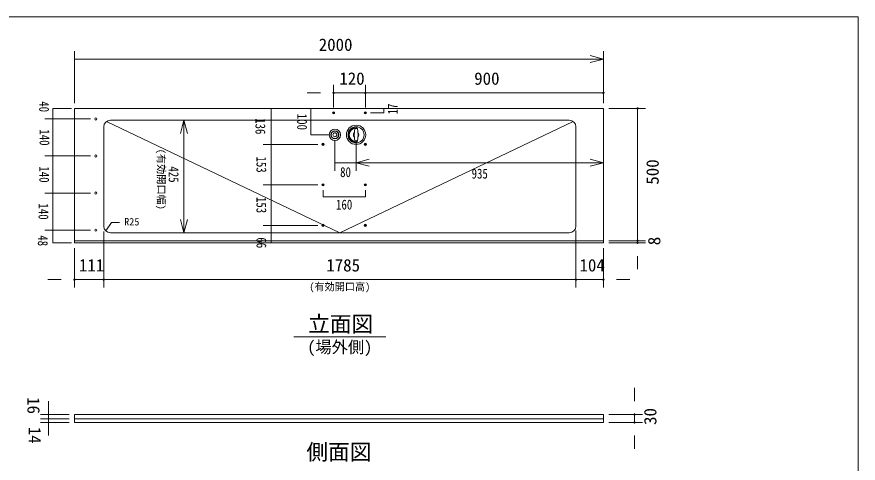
# Model space of a CAD drawing. Units: millimetres, scale not verified. Extents: x -2415 to 2415, y -1665 to 1665.
# Drawn here: x -766 to 2415, y -21 to 1665 of the extents above; entities that cross this region are included whole.
import ezdxf
from ezdxf.enums import TextEntityAlignment as Align

# ---------------------------------------------------------------- set-up
doc = ezdxf.new("R2010")
doc.units = ezdxf.units.MM
doc.header["$LTSCALE"] = 10
doc.header["$PDMODE"] = 32
doc.header["$PDSIZE"] = 5
for name, color, linetype, lineweight in [('0-0_(2m)ﾐﾆﾄﾞｱﾊﾟﾈﾙ', 7, 'Continuous', 9), ('0-1_0', 7, 'Continuous', 9), ('1-1_図面枠', 7, 'Continuous', 9)]:
    doc.layers.add(name, color=color, linetype=linetype, lineweight=lineweight)
doc.styles.add('ＭＳ ゴシック', font='')
doc.styles.get('ＭＳ ゴシック').set_extended_font_data('MS Gothic')

msp = doc.modelspace()

# ---------------------------------------------------------------- linework, layer by layer
at = {"layer": '0-0_(2m)ﾐﾆﾄﾞｱﾊﾟﾈﾙ'}
for p, q in [((-548.18, 1319.21), (1451.82, 1319.21)), ((-548.18, 1319.21), (-548.18, 811.21)), ((1451.82, 811.21), (1451.82, 1319.21)), ((1322.82, 1274.21), (-412.18, 1274.21)), ((-437.18, 1249.21), (-437.18, 874.21)), ((511.82, 1243.58), (509.32, 1219.21)), ((511.82, 1243.58), (521.82, 1243.58)), ((515.82, 1244.69), (515.82, 1243.58)), ((516.82, 1247.71), (519.82, 1247.71)), ((516.82, 1244.71), (519.82, 1244.71)), ((517.82, 1244.71), (517.82, 1243.58)), ((519.82, 1247.71), (519.82, 1244.71)), ((1347.82, 1249.21), (1347.82, 874.21)), ((509.32, 1219.21), (511.82, 1194.84)), ((511.82, 1194.84), (521.82, 1194.84)), ((515.82, 1194.84), (515.82, 1193.73)), ((516.82, 1193.71), (519.82, 1193.71)), ((516.82, 1190.71), (519.82, 1190.71)), ((517.82, 1194.84), (517.82, 1193.71)), ((519.82, 1193.71), (519.82, 1190.71)), ((1322.82, 849.21), (-412.18, 849.21)), ((-548.18, 819.21), (1451.82, 819.21)), ((-548.18, 811.21), (1451.82, 811.21)), ((-548.18, 162.63), (1451.82, 162.63)), ((-548.18, 162.63), (-548.18, 132.63)), ((1451.82, 162.63), (1451.82, 132.63)), ((-548.18, 146.63), (1451.82, 146.63)), ((-548.18, 132.63), (1451.82, 132.63))]:
    msp.add_line(p, q, dxfattribs=at)
for points in [[(1337.62, 1269.35), (455.32, 849.21), (-426.99, 1269.35)], [(521.82, 1194.84), (524.32, 1219.21), (521.82, 1243.58)]]:
    msp.add_lwpolyline(points, dxfattribs=at)
for centre, radius in [((431.82, 1302.21), 4), ((431.82, 1302.21), 2), ((551.82, 1302.21), 4), ((551.82, 1302.21), 2), ((-467.18, 1279.21), 4), ((436.82, 1219.21), 21.5), ((516.82, 1219.21), 36.5), ((516.82, 1219.21), 30.5), ((436.82, 1219.21), 15), ((436.82, 1219.21), 14), ((436.82, 1219.21), 7.5), ((391.82, 1183.21), 4), ((391.82, 1183.21), 2), ((551.82, 1183.21), 4), ((551.82, 1183.21), 2), ((-467.18, 1139.21), 4), ((391.82, 1030.21), 4), ((391.82, 1030.21), 2), ((551.82, 1030.21), 4), ((551.82, 1030.21), 2), ((-467.18, 999.21), 4), ((-467.18, 859.21), 4), ((391.82, 877.21), 4), ((391.82, 877.21), 2), ((551.82, 877.21), 4), ((551.82, 877.21), 2)]:
    msp.add_circle(centre, radius, dxfattribs=at)
for centre, radius, start, end in [((-412.18, 1249.21), 25, 90, 180), ((-412.18, 1249.21), 25, 90, 180), ((1322.82, 1249.21), 25, 0, 90), ((516.82, 1219.21), 28.5, 90, 270), ((516.82, 1219.21), 25.5, 90, 270), ((516.82, 1219.21), 10, 132.396, 227.604), ((516.82, 1219.21), 10, 312.396, 47.604), ((-412.18, 874.21), 25, 180, 270), ((1322.82, 874.21), 25, 270, 0)]:
    msp.add_arc(centre, radius, start, end, dxfattribs=at)
at = {"layer": '0-1_0'}
for p, q in [((-548.18, 1339.21), (-548.18, 1535.56)), ((1451.82, 1339.21), (1451.82, 1535.56)), ((-548.18, 1505.56), (1401.82, 1505.56)), ((1451.82, 1505.56), (1401.82, 1505.56)), ((431.82, 1322.21), (431.82, 1407.7)), ((551.82, 1322.21), (551.82, 1407.7)), ((551.82, 1322.21), (551.82, 1407.7)), ((1451.82, 1339.21), (1451.82, 1407.7)), ((381.82, 1377.7), (331.82, 1377.7)), ((1451.82, 1377.7), (551.82, 1377.7)), ((601.82, 1377.7), (651.82, 1377.7)), ((601.82, 1377.7), (1401.82, 1377.7)), ((1471.82, 1319.21), (1611.25, 1319.21)), ((1581.25, 819.21), (1581.25, 1319.21)), ((-134.05, 1274.21), (-134.05, 1224.21)), ((1581.25, 1269.21), (1581.25, 869.21)), ((516.82, 1113.75), (566.82, 1113.75)), ((1451.82, 1113.75), (1401.82, 1113.75)), ((-134.05, 849.21), (-134.05, 899.21)), ((1581.25, 869.21), (1581.25, 919.21)), ((-408.34, 887.79), (-429.86, 856.53)), ((-437.18, 854.21), (-437.18, 642.21)), ((-437.18, 854.21), (-437.18, 642.21)), ((1347.82, 857.21), (1347.82, 642.21)), ((1347.82, 854.21), (1347.82, 642.21)), ((1471.82, 819.21), (1611.25, 819.21)), ((1471.82, 819.21), (1611.25, 819.21)), ((1471.82, 811.21), (1611.25, 811.21)), ((-548.18, 791.21), (-548.18, 642.21)), ((1451.82, 791.21), (1451.82, 642.21)), ((1581.25, 761.21), (1581.25, 711.21)), ((-598.18, 672.21), (-648.18, 672.21)), ((-437.18, 672.21), (1347.82, 672.21)), ((-387.18, 672.21), (-337.18, 672.21)), ((1297.82, 672.21), (-387.18, 672.21)), ((1297.82, 672.21), (1247.82, 672.21)), ((1501.82, 672.21), (1551.82, 672.21)), ((1569.46, 212.63), (1569.46, 262.63)), ((-645.83, 162.63), (-645.83, 212.63)), ((-645.83, 146.63), (-645.83, 196.63)), ((-568.18, 162.63), (-675.83, 162.63)), ((-645.83, 146.63), (-645.83, 162.63)), ((1471.82, 162.63), (1599.46, 162.63)), ((-568.18, 146.63), (-675.83, 146.63)), ((-568.18, 146.63), (-675.83, 146.63)), ((-568.18, 132.63), (-675.83, 132.63)), ((-645.83, 146.63), (-645.83, 96.63)), ((-645.83, 132.63), (-645.83, 146.63)), ((-645.83, 132.63), (-645.83, 82.63)), ((1471.82, 132.63), (1599.46, 132.63)), ((1569.46, 82.63), (1569.46, 32.63))]:
    msp.add_line(p, q, dxfattribs=at)
at = {"layer": '0-1_0', "color": 4, "lineweight": 5}
for p, q in [((-558.84, 1319.21), (-630.03, 1319.21)), ((-630.03, 1319.21), (-630.03, 811.21)), ((195.25, 1319.21), (195.25, 811.21)), ((345.65, 1319.21), (345.65, 1219.21)), ((622.25, 1319.21), (622.25, 1302.21)), ((-486.87, 1279.21), (-660.03, 1279.21)), ((571.82, 1302.21), (622.25, 1302.21)), ((-134.05, 899.21), (-134.05, 1224.21)), ((416.82, 1219.21), (345.65, 1219.21)), ((371.82, 1183.21), (165.25, 1183.21)), ((436.82, 1199.21), (436.82, 1083.75)), ((516.82, 1199.21), (516.82, 1083.75)), ((-486.87, 1139.21), (-660.03, 1139.21)), ((436.82, 1113.75), (516.82, 1113.75)), ((1401.82, 1113.75), (566.82, 1113.75)), ((371.82, 1030.21), (165.25, 1030.21)), ((-486.87, 999.21), (-660.03, 999.21)), ((391.82, 1010.21), (391.82, 984.81)), ((551.82, 1010.21), (551.82, 984.81)), ((391.82, 984.81), (551.82, 984.81)), ((-486.87, 859.21), (-660.03, 859.21)), ((371.82, 877.21), (165.25, 877.21)), ((-559.4, 811.21), (-630.03, 811.21))]:
    msp.add_line(p, q, dxfattribs=at)
at = {"layer": '0-1_0'}
for points in [[(1401.82, 1518.96), (1451.82, 1505.56), (1401.82, 1492.17)], [(431.82, 1377.7), (551.82, 1377.7), (431.82, 1377.7)], [(-147.45, 1224.21), (-134.05, 1274.21), (-120.65, 1224.21)], [(566.82, 1100.35), (516.82, 1113.75), (566.82, 1127.15)], [(1401.82, 1127.15), (1451.82, 1113.75), (1401.82, 1100.35)], [(-120.65, 899.21), (-134.05, 849.21), (-147.45, 899.21)], [(1581.25, 819.21), (1581.25, 811.21), (1581.25, 819.21)], [(-437.18, 672.21), (-548.18, 672.21), (-437.18, 672.21)], [(1451.82, 672.21), (1347.82, 672.21), (1451.82, 672.21)], [(1569.46, 162.63), (1569.46, 132.63), (1569.46, 162.63)]]:
    msp.add_lwpolyline(points, dxfattribs=at)
for p in [(431.82, 1377.7), (551.82, 1377.7), (1451.82, 1377.7), (1581.25, 1319.21), (1581.25, 819.21), (1581.25, 811.21), (-548.18, 672.21), (-437.18, 672.21), (1347.82, 672.21), (1451.82, 672.21), (1569.46, 162.63), (1569.46, 132.63)]:
    msp.add_point(p, dxfattribs=at)
at = {"layer": '1-1_図面枠'}
for p, q in [((2415, -1485), (2415, 1665)), ((-408.34, 887.79), (-377.94, 887.79)), ((281.59, 456.25), (629.05, 456.25))]:
    msp.add_line(p, q, dxfattribs=at)
msp.add_lwpolyline([(-2415, -1665), (2415, -1665), (2415, 1665), (-2415, 1665)], dxfattribs=at)

# ---------------------------------------------------------------- texts
at = {"layer": '0-1_0', "color": 2, "style": 'ＭＳ ゴシック'}
for s, p in [('2000', (375.62, 1522.16)), ('120', (453.42, 1394.3)), ('900', (963.42, 1394.3)), ('111', (-531.08, 688.81)), ('1785', (404.12, 688.81)), ('104', (1361.42, 688.81))]:
    msp.add_text(s, height=46.92, dxfattribs=at).set_placement(p, align=Align.BOTTOM_LEFT)
at = {"layer": '0-1_0', "color": 2, "style": 'ＭＳ ゴシック', "width": 0.8}
for s, rotation, p in [('40', 270, (-692.47, 1345.98)), ('17', 90, (685.31, 1296.31)), ('136', 270, (125.31, 1282.2)), ('100', 270, (282.91, 1298.81)), ('140', 270, (-690.75, 1239.93)), ('153', 270, (129.1, 1137.43)), ('140', 270, (-691.81, 1099.93)), ('425', 270, (-202.65, 1099.93)), ('140', 270, (-694.71, 959.93)), ('153', 270, (129.1, 984.43)), ('48', 270, (-697.31, 839.69)), ('66', 270, (129.1, 831.69))]:
    msp.add_text(s, height=37.54, rotation=rotation, dxfattribs=at).set_placement(p, align=Align.BOTTOM_LEFT)
at = {"layer": '0-1_0', "color": 2, "style": 'ＭＳ ゴシック'}
for s, rotation, p in [('500', 90, (1675.01, 1030.81)), ('8', 90, (1681.27, 802.03)), ('16', 270, (-739.76, 228.3)), ('30', 90, (1666.31, 123.03)), ('14', 270, (-735.42, 116.05))]:
    msp.add_text(s, height=46.92, rotation=rotation, dxfattribs=at).set_placement(p, align=Align.BOTTOM_LEFT)
at = {"layer": '0-1_0', "color": 2, "style": 'ＭＳ ゴシック', "width": 0.8}
for s, p in [('80', (456.58, 1048.29)), ('935', (953.6, 1042.63)), ('160', (441.1, 925.67))]:
    msp.add_text(s, height=37.54, dxfattribs=at).set_placement(p, align=Align.BOTTOM_LEFT)
at = {"layer": '1-1_図面枠', "style": 'ＭＳ ゴシック'}
msp.add_text('(有効開口幅)', height=28.15, rotation=270, dxfattribs=at).set_placement((-242.15, 1166.16), align=Align.BOTTOM_LEFT)
for s, height, p in [('R25', 28.15, (-359.76, 868.33)), ('(有効開口高)', 28.15, (340.12, 622.74)), ('立面図', 60.06, (335.88, 456.31)), ('(場外側)', 45.04, (332.44, 381.39)), ('側面図', 60.06, (328.94, -27.03))]:
    msp.add_text(s, height=height, dxfattribs=at).set_placement(p, align=Align.BOTTOM_LEFT)

doc.saveas('drawing.dxf')
